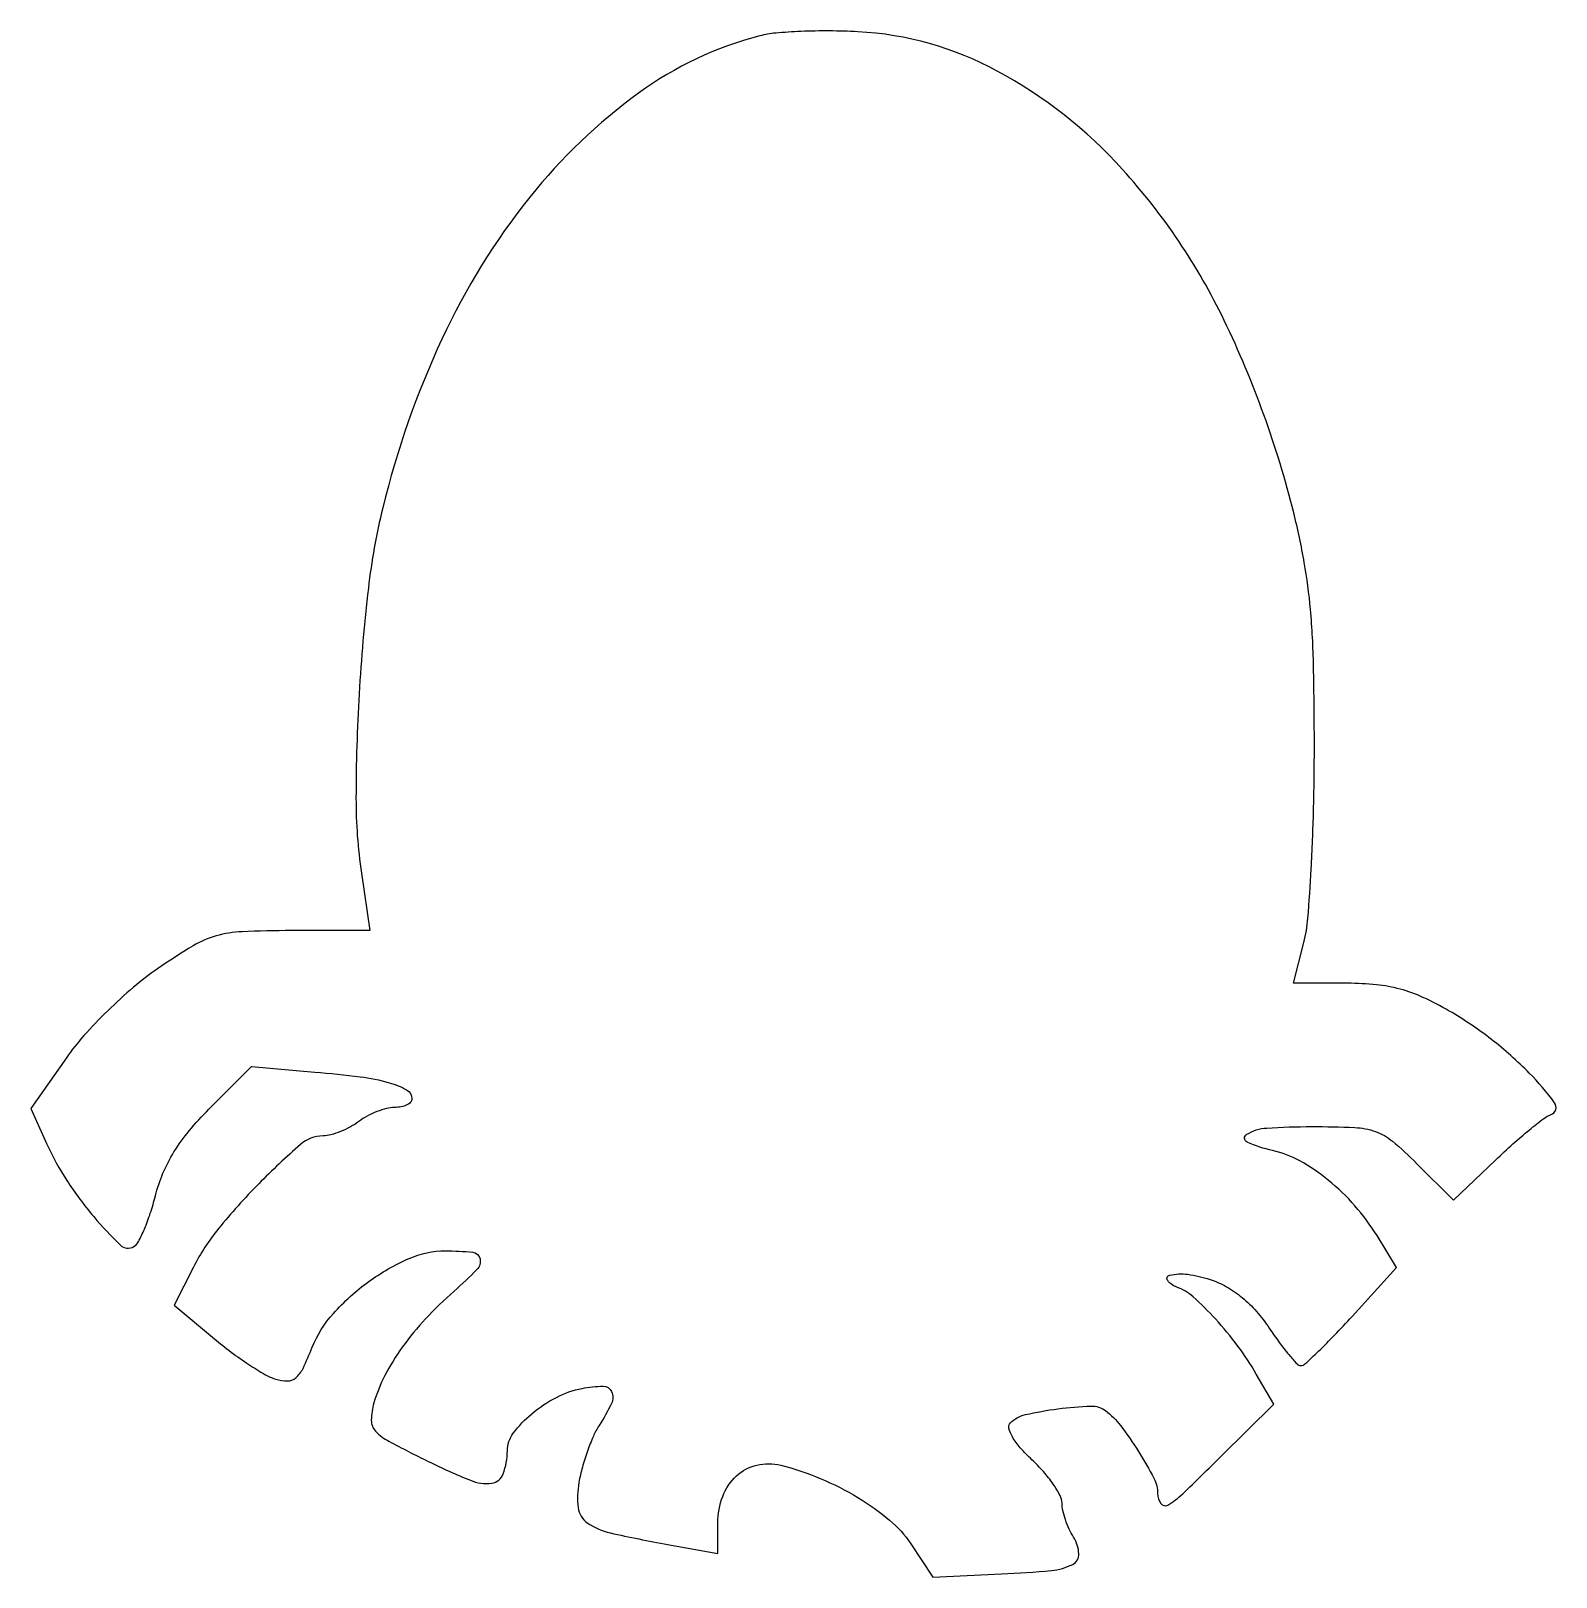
# Model space of a CAD drawing. Extents: x 0 to 160, y 0 to 162.
import ezdxf

# ---------------------------------------------------------------- set-up
doc = ezdxf.new("R2010")
doc.units = 0

msp = doc.modelspace()

# ---------------------------------------------------------------- linework, layer by layer
msp.add_lwpolyline([(76.382679, 161.114597, 0.094212), (63.709537, 155.1266, 0.067015), (52.328207, 144.241816, 0.059901), (43.139788, 129.395637, 0.048774), (36.951117, 111.736556, 0.030988), (35.442731, 103.33535, 0.014351), (34.478626, 92.280934, 0.014205), (34.151945, 81.353461, 0.036834), (34.719607, 73.5), (35.600604, 67.5), (27.394177, 67.5, 0.01057), (22.240176, 67.391028, 0.058992), (19.516466, 66.951122, 0.066102), (17.107964, 65.904353, 0.01522), (13.376877, 63.5, 0.026128), (10.880096, 61.581692, 0.016775), (8.183631, 59.115079, 0.016858), (5.69802, 56.513608, 0.029916), (3.859402, 54.188561), (0.152798, 48.877122), (1.826399, 45.14929, 0.039444), (3.909247, 41.344126, 0.03097), (6.72475, 37.575152, 0.025013), (9.523704, 34.591859, 0.342756), (10.908354, 34.443359, 0.134041), (11.400502, 34.970873, 0.020473), (12.022902, 36.281706, 0.021663), (12.641217, 37.929217, 0.017262), (13.168072, 39.753196, -0.038862), (13.961367, 42.112537, -0.037888), (15.115683, 44.341803, -0.034541), (16.697268, 46.545143, -0.023445), (18.777063, 48.829694), (23.219076, 53.271708), (29.859538, 52.708174, -0.010572), (34.595521, 52.205209, -0.035978), (37.635593, 51.592523, -0.060665), (39.443648, 50.845129, -0.270749), (40, 49.893011, -0.19308), (39.863195, 49.551947, -0.087543), (39.468644, 49.262322, -0.067385), (38.883428, 49.065775, -0.047398), (38.19113, 49, 0.062488), (37.358927, 48.895586, 0.030896), (36.343408, 48.568717, 0.030083), (35.317028, 48.093864, 0.038541), (34.44113, 47.531803, -0.037371), (33.566079, 46.967395, -0.029159), (32.542156, 46.485547, -0.02993), (31.530132, 46.148261, -0.061118), (30.702381, 46.031803, 0.176828), (28.346308, 45.124123, 0.018587), (23.974341, 41.010733, 0.02398), (19.774017, 36.3242, 0.05281), (17.152574, 32.29907), (15.122976, 28.320729), (19.335534, 24.799467, 0.014293), (21.110423, 23.400035, 0.014361), (22.959609, 22.106605, 0.014317), (24.633928, 21.073123, 0.054315), (25.757306, 20.577028, 0.078729), (26.991716, 20.390216, 0.179338), (27.860337, 20.718994, 0.101916), (28.611416, 21.705103, 0.016796), (29.57969, 23.907562, -0.088199), (31.78539, 27.452806, -0.052836), (35.483574, 30.780591, -0.053417), (39.712288, 33.204162, -0.103793), (43.504778, 34, -0.026054), (46.36514, 33.850852, -0.32428), (47.128546, 33.165806, -0.252312), (46.805991, 32.052572, -0.018485), (44.412394, 29.788937, 0.025317), (41.432311, 26.892555, 0.031799), (38.995051, 23.911925, 0.035036), (37.167924, 20.943936, 0.050662), (36.024709, 18.086155, 0.065618), (35.755712, 16.285005, 0.19396), (36.194959, 15.138804, 0.084376), (37.592126, 14.069327, 0.006875), (41.712406, 11.970048, 0.01732), (46.11373, 9.989577, 0.131007), (48.3539, 9.702027, 0.280066), (49.552573, 10.669385, 0.08418), (49.984687, 13.075686, -0.159724), (50.608407, 14.917697, -0.057834), (52.532064, 16.9465, -0.05451), (55.114254, 18.666246, -0.070425), (57.798075, 19.609615, -0.046674), (59.990953, 19.838754, -0.296732), (60.891431, 19.266545, -0.223471), (60.876748, 18.03386, -0.030113), (59.573976, 15.714817, 0.04003), (58.978502, 14.603845, 0.017787), (58.367036, 13.056961, 0.017474), (57.832536, 11.364639, 0.022571), (57.467744, 9.776964, 0.077046), (57.396195, 7.119848, 0.211475), (58.345377, 5.5495, 0.098071), (60.75455, 4.488643, 0.010588), (66.75, 3.285156), (72, 2.346484), (72, 5.518255, -0.089586), (72.504407, 8.310882, -0.117766), (73.944464, 10.453104, -0.128916), (76.084782, 11.589464, -0.119964), (78.570057, 11.571773, -0.037875), (82.714326, 10.190963, -0.036471), (86.65802, 8.186514, -0.038729), (89.967446, 5.821047, -0.071324), (92.171167, 3.360554), (94.5, -0.13275), (101.682701, 0.199659, 0.011045), (106.891502, 0.556156, 0.095381), (109.118522, 1.198016, 0.297648), (109.758639, 2.312367, 0.125924), (109.212145, 4.03191, -0.032044), (108.748075, 4.893261, -0.025346), (108.356068, 5.876338, -0.025987), (108.085327, 6.829376, -0.056266), (108, 7.585221, 0.122387), (107.798254, 8.397092, 0.029547), (107.073371, 9.589551, 0.028573), (106.052965, 10.897814, 0.02498), (104.845518, 12.144308, -0.024424), (103.626203, 13.400257, -0.048258), (102.813481, 14.525955, -0.069182), (102.441228, 15.429671, -0.265659), (102.595518, 15.994332, -0.141014), (104.167049, 16.862192, -0.023862), (107.57699, 17.470953, -0.022524), (111.020789, 17.760595, -0.172069), (112.54818, 17.284879, -0.069931), (114.114377, 15.728141, -0.022117), (115.992649, 13.009395, -0.019577), (117.605655, 10.199976, -0.121097), (118, 8.59563, 0.158645), (118.338026, 7.557088, 0.385773), (119.063016, 7.406273, 0.058585), (120.627557, 8.591455, 0.004017), (124.611412, 12.48061), (130.13598, 17.961219), (128.31799, 21.105482, 0.029212), (126.390499, 24.030593, 0.024978), (124.037946, 26.875258, 0.024373), (121.709529, 29.183848, 0.098783), (120, 30.198065, -0.14591), (119.047933, 30.889762, -0.544779), (119.249643, 31.45116, -0.090509), (121.149868, 31.54184, -0.046517), (123.480507, 31.006433, -0.04975), (125.200119, 30.242228, -0.042707), (126.831614, 29.118927, -0.040252), (128.336958, 27.662754, -0.034247), (129.680395, 25.906768, 0.011726), (130.722248, 24.409915, 0.01716), (131.713757, 23.147613, 0.012645), (132.580475, 22.170166, 0.207942), (132.971949, 22, 0.187283), (133.407089, 22.168913, 0.005751), (134.839191, 23.508559, 0.010582), (136.500423, 25.167535, 0.007039), (138.336866, 27.135522), (142.995605, 32.271043), (140.942339, 35.593297, 0.041763), (138.63607, 38.709996, 0.041595), (135.841058, 41.404684, 0.044336), (132.86494, 43.420584, 0.072765), (130.023955, 44.494739, -0.049688), (127.37024, 45.360911, -0.605433), (127.31443, 46.190235, -0.122075), (129.403592, 46.850786, -0.015823), (134.117647, 47, -0.010973), (138.609402, 46.901412, -0.073623), (140.794494, 46.479202, -0.091015), (142.56083, 45.469314, -0.021125), (145.090188, 43.145106), (148.945081, 39.290213), (153.366099, 43.526292, -0.008753), (155.15824, 45.184278, -0.010823), (156.886897, 46.662263, -0.009303), (158.380368, 47.838521, -0.075444), (159.143558, 48.253401, 0.499498), (159.51808, 49.4772, 0.036777), (156.874749, 52.596235, 0.03376), (152.90878, 56.122306, 0.033645), (148.5, 59.086959, 0.023119), (145.752023, 60.512337, 0.041509), (143.366148, 61.381345, 0.041969), (140.887577, 61.838608, 0.024226), (137.856297, 61.990616), (132.212595, 62), (133.292688, 66.25, 0.042298), (133.714952, 68.796516, 0.006406), (134.060698, 73.951563, 0.007141), (134.304518, 80.062599, 0.006123), (134.390466, 86.5, 0.005453), (134.305194, 95.201061, 0.016615), (133.986658, 101.101562, 0.021918), (133.340934, 106.002946, 0.017494), (132.230689, 111.216904, 0.050985), (124.959578, 131.344048, 0.072021), (114.3319, 147.136576, 0.08464), (101.219329, 157.435309, 0.11155), (86.629683, 161.547376, 0.012046), (83.671415, 161.631561, 0.011642), (80.678631, 161.574913, 0.011634), (78.048087, 161.402428, 0.041221)], format="xyb", close=True)

doc.saveas('drawing.dxf')
